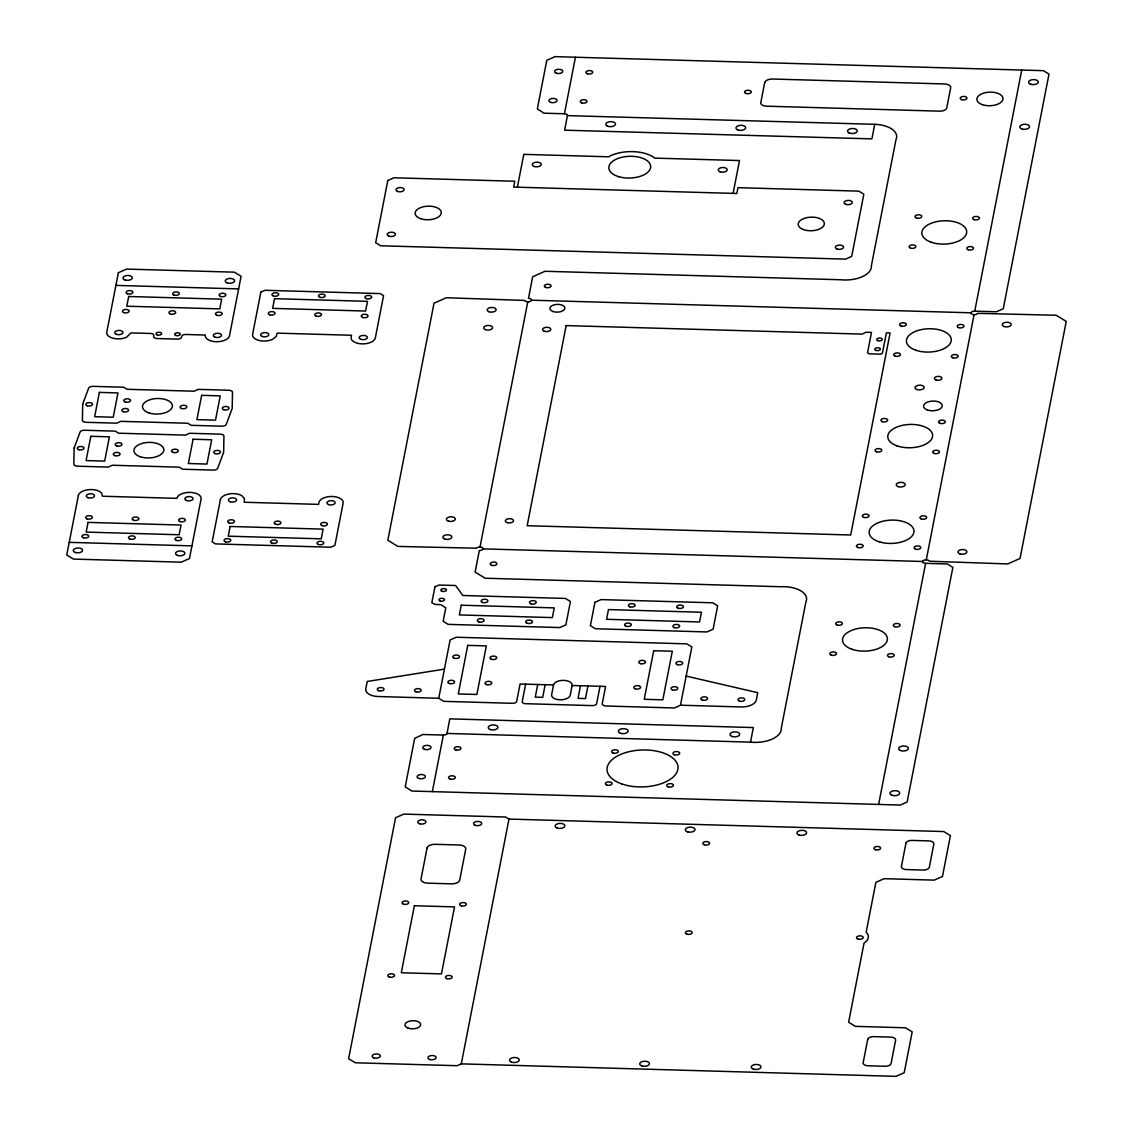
<?xml version="1.0" encoding="UTF-8"?>
<svg xmlns="http://www.w3.org/2000/svg" width="1133" height="1133" viewBox="0 0 1133 1133"><rect width="100%" height="100%" fill="white"/><g stroke="black" fill="none" stroke-linecap="round" stroke-linejoin="round"><path stroke-width="1.5" d="M517.384 187.186L523.786 154.357L608.733 156.793L610.857 155.575A29.911 15.536 -1.9 0 1 652.92 156.779L654.548 158.11L739.495 160.546L733.093 193.389M438.74 698.268L450.098 639.989L456.245 637.228L686.825 643.856L691.838 646.929L680.48 705.208L674.333 707.969L606.24 706.015A4.447 2.308 -1.9 0 1 602.26 703.565L605.603 686.456L572.123 685.493A9.347 4.858 -1.9 0 0 563.781 680.366A9.347 4.858 -1.9 0 0 553.527 684.955L520.061 683.992L516.634 701.61A3.852 1.997 -1.9 0 1 512.456 703.31L443.754 701.341L438.74 698.268L379.243 696.554A14.049 7.308 -1.9 0 1 365.789 688.85L367.219 681.471L444.419 669.121M432.339 791.613L443.357 735.076A3.371 1.742 -1.9 0 0 447.053 733.433L750.513 742.143A24.784 12.874 -1.9 0 0 781.246 728.377L805.86 602.09A24.784 12.874 -1.9 0 0 780.807 586.724L485.151 578.227L475.124 572.08L479.33 550.511A3.371 1.742 -1.9 0 0 482.97 549.009A3.371 1.742 -1.9 0 0 480.59 547.055A3.371 1.742 -1.9 0 0 476.526 548.216L397.853 546.418L387.826 540.271L434.01 303.247L446.303 297.738L524.806 300.443A3.371 1.742 -1.9 0 0 528.375 301.831A3.371 1.742 -1.9 0 0 531.49 300.033A3.371 1.742 -1.9 0 0 528.474 298.333L532.666 276.778L544.959 271.269L840.615 279.752A24.784 12.874 -1.9 0 0 871.348 265.986L895.962 139.699A24.784 12.874 -1.9 0 0 874.733 124.318L567.435 115.623A3.371 1.742 -1.9 0 0 564.432 113.767L543.982 113.187L537.339 108.895L546.8 60.318L555 56.65L1043.408 70.671L1048.988 74.098L1003.257 308.771L996.431 311.787L974.55 311.15A3.371 1.742 -1.9 0 0 971.193 312.453L971.038 312.906A3.371 1.742 -1.9 0 0 973.403 314.592L974.267 314.648A3.371 1.742 -1.9 0 0 977.609 313.345L1056.225 315.257L1066.238 321.404L1020.054 558.427L1007.761 563.937L929.272 561.217A3.371 1.742 -1.9 0 0 925.703 559.844A3.371 1.742 -1.9 0 0 922.588 561.642A3.371 1.742 -1.9 0 0 925.604 563.328L947.287 563.951L952.867 567.378L907.151 801.994L900.31 805.053L411.888 791.032L405.203 786.925L414.678 738.362L422.906 734.496L443.357 735.076M480.01 547.012L527.78 301.831M564.432 113.767L575.451 57.231M567.435 115.623L564.602 130.182L871.9 138.877L874.733 124.318M525.641 684.162L522.242 701.596A3.824 1.983 -1.9 0 0 525.868 703.706L592.262 705.604A3.994 2.082 -1.9 0 0 596.638 703.65L600.023 686.286M461.287 1063.859L508.986 819.074L505.644 817.02L403.745 814.103L395.559 817.771L348.61 1058.675L355.295 1062.782L457.208 1065.7L461.287 1063.859L896.033 1076.35L904.233 1072.682L912.178 1031.88L905.508 1027.787L855.302 1026.342L848.617 1022.235L864.026 943.166A18.836 9.786 -1.9 0 0 866.15 932.275L875.88 882.352L884.066 878.684L934.272 880.129L942.472 876.46L950.417 835.658L943.747 831.551L508.986 819.074M537.722 684.502L535.272 697.135L542.707 697.347L545.171 684.714M553.527 684.955L551.644 694.671A9.347 4.858 -1.9 0 0 559.985 699.797A9.347 4.858 -1.9 0 0 570.239 695.209L572.123 685.493M580.493 685.734L578.028 698.367L585.478 698.579L587.928 685.947M750.513 742.143L753.36 727.57L449.773 718.86L447.053 733.433M878.627 804.43L925.604 563.328M926.284 559.829L974.068 314.634M974.748 311.164L1021.725 70.048M115.906 285.389L238.624 288.901M531.476 300.188L971.08 312.807M483.012 548.868L922.602 561.486M69.212 542.353L191.944 545.879M680.48 705.208L739.976 706.921A14.049 7.308 -1.9 0 0 756.278 700.067L757.722 692.674L686.159 676.075M74.141 448.031L73.829 464.148A4.121 2.139 -1.9 0 0 77.511 466.201L108.187 467.079L112.294 465.238L179.226 467.164L182.569 469.218L213.259 470.096A4.121 2.139 -1.9 0 0 217.692 468.269L223.64 452.322L223.937 436.219A4.121 2.139 -1.9 0 0 220.255 434.151L189.579 433.273L185.486 435.114L118.54 433.188L115.198 431.135L84.522 430.257A4.121 2.139 -1.9 0 0 80.075 432.084L74.141 448.031M82.695 404.127L82.383 420.23A4.121 2.139 -1.9 0 0 86.066 422.297L116.756 423.175L120.849 421.334L187.795 423.26L191.123 425.314L221.813 426.192A4.121 2.139 -1.9 0 0 226.246 424.365L232.194 408.418L232.492 392.315A4.121 2.139 -1.9 0 0 228.809 390.248L198.133 389.37L194.04 391.211L127.094 389.285L123.752 387.231L93.076 386.353A4.121 2.139 -1.9 0 0 88.629 388.18L82.695 404.127M118.356 272.756L106.771 332.21A12.151 6.316 -1.9 0 0 113.102 338.257A12.151 6.316 -1.9 0 0 126.542 337.266L130.946 332.904L150.477 333.456A3.739 1.94 -1.9 0 1 153.819 335.51L153.621 336.487A3.739 1.94 -1.9 0 0 156.963 338.526L177.414 339.121A3.739 1.94 -1.9 0 0 181.521 337.28L181.705 336.317A3.739 1.94 -1.9 0 1 185.798 334.476L205.328 335.042A12.151 6.316 -1.9 0 0 208.005 339.603L210.313 340.679A12.151 6.316 -1.9 0 0 229.503 335.736L241.088 276.282L234.404 272.175L126.556 269.087L118.356 272.756M78.304 495.73L66.762 554.986L73.433 559.079L181.294 562.18L189.48 558.498L201.065 499.058A12.151 6.316 -1.9 0 0 183.999 493.067L181.308 494.002A12.151 6.316 -1.9 0 0 176.89 498.364L102.508 496.226L101.517 493.025L99.846 491.651A12.151 6.316 -1.9 0 0 86.944 489.909A12.151 6.316 -1.9 0 0 78.347 495.532L78.304 495.73M90.824 436.304L86.08 460.579L104.675 461.117L109.419 436.828L90.824 436.304M99.378 392.386L94.648 416.675L113.243 417.213L117.974 392.924L99.378 392.386M128.695 296.492L126.797 306.207L219.774 308.884L221.671 299.169L128.695 296.492M88.062 522.384L86.179 532.099L179.156 534.762L181.039 525.046L88.062 522.384M193.092 439.236L188.361 463.524L206.957 464.063L211.687 439.774L193.092 439.236M201.646 395.332L196.915 419.621L215.511 420.145L220.241 395.87L201.646 395.332M220.368 499.809L212.168 541.871L215.511 543.911L330.808 547.225L334.901 545.384L343.129 503.137A12.151 6.316 -1.9 0 0 326.063 497.146L323.372 498.081A12.151 6.316 -1.9 0 0 318.954 502.443L318.585 504.383L244.204 502.245L244.487 498.662L241.91 495.73A12.151 6.316 -1.9 0 0 229.008 493.988A12.151 6.316 -1.9 0 0 220.411 499.611L220.411 499.809M260.845 292.116L252.602 334.377A12.151 6.316 -1.9 0 0 258.933 340.424A12.151 6.316 -1.9 0 0 272.373 339.433L276.041 336.699L277.16 333.13L351.542 335.269L351.159 337.209A12.151 6.316 -1.9 0 0 353.822 341.769L356.13 342.846A12.151 6.316 -1.9 0 0 375.335 337.903L383.563 295.642L380.221 293.589L264.938 290.289L260.845 292.116M230.126 526.463L228.243 536.178L321.22 538.841L323.103 529.125L230.126 526.463M274.526 298.673L272.628 308.374L365.605 311.051L367.503 301.336L274.526 298.673M387.798 180.529L375.674 242.703L380.688 245.776L845.558 259.131L851.704 256.37L863.828 194.21L858.814 191.137L737.951 187.667L736.804 193.488L513.674 187.087L514.807 181.252L393.944 177.782L387.798 180.529M434.93 586.781L431.829 602.714L435.228 604.456L440.808 604.625L445.793 607.784L443.159 621.295L448.172 624.368L559.744 627.569L565.891 624.821L570.437 601.51L565.424 598.436L462.831 595.491L455.565 585.506L439.009 585.039L434.93 586.781M461.258 605.206L459.361 614.922L552.337 617.598L554.235 607.883L461.258 605.206M414.366 905.734L401.294 972.765L441.459 973.913L454.531 906.896L414.366 905.734M427.07 847.98L421.009 879.066A7.478 3.881 -1.9 0 0 427.693 883.159L451.486 883.839A7.478 3.881 -1.9 0 0 459.686 880.171L465.748 849.084A7.478 3.881 -1.9 0 0 459.063 844.991L435.256 844.312A7.478 3.881 -1.9 0 0 427.07 847.98M467.745 645.371L458.284 693.948L476.88 694.472L486.34 645.909L467.745 645.371M566.16 325.596L527.171 525.712L850.713 535.003L890.099 332.946L886.374 332.847L882.38 353.34L880.539 354.162L869.252 353.836L867.524 352.788L871.504 332.422L865.924 332.252L862.185 334.108L566.16 325.596M594.924 602.345L590.378 625.671L595.391 628.744L706.964 631.945L713.11 629.183L717.642 605.872L712.643 602.798L601.071 599.598L594.924 602.345M608.478 609.582L606.58 619.298L699.557 621.96L701.454 612.245L608.478 609.582M653.699 650.71L644.238 699.288L662.833 699.826L672.294 651.248L653.699 650.71M764.676 82.695L760.894 102.126A6.614 3.441 -1.9 0 0 767.579 106.219L938.648 111.133A6.656 3.456 -1.9 0 0 946.848 107.465L950.629 88.034A6.968 3.626 -1.9 0 0 943.945 83.941L772.876 79.027A7.35 3.824 -1.9 0 0 764.676 82.695M867.708 1039.4L863.162 1062.712A5.608 2.917 -1.9 0 0 868.175 1065.785L884.915 1066.266A5.608 2.917 -1.9 0 0 891.062 1063.505L895.608 1040.193A5.608 2.917 -1.9 0 0 890.595 1037.12L873.855 1036.638A5.608 2.917 -1.9 0 0 867.708 1039.4M905.947 843.164L901.401 866.49A5.608 2.917 -1.9 0 0 906.414 869.563L923.154 870.045A5.608 2.917 -1.9 0 0 929.301 867.283L933.847 843.972A5.608 2.917 -1.9 0 0 928.833 840.898L912.093 840.417A5.608 2.917 -1.9 0 0 905.947 843.164M917.688 385.489L916.696 385.829A4.49 2.337 -1.9 0 0 915.436 388.619A4.49 2.337 -1.9 0 0 920.237 389.851L922.489 389.27A4.49 2.337 -1.9 0 0 923.749 386.466A4.49 2.337 -1.9 0 0 918.948 385.234L917.688 385.489M857.823 547.48A3.371 1.742 -1.9 0 0 863.148 546.106A3.371 1.742 -1.9 0 0 858.417 544.449A3.371 1.742 -1.9 0 0 857.823 547.48M863.828 517.399A3.371 1.742 -1.9 0 0 869.025 515.897A3.371 1.742 -1.9 0 0 864.139 514.368A3.371 1.742 -1.9 0 0 863.828 517.399M915.464 549.123A3.371 1.742 -1.9 0 0 920.789 547.763A3.371 1.742 -1.9 0 0 916.059 546.106A3.371 1.742 -1.9 0 0 915.464 549.123M921.341 519.013A3.371 1.742 -1.9 0 0 926.652 517.639A3.371 1.742 -1.9 0 0 921.922 515.982A3.371 1.742 -1.9 0 0 921.341 519.013M553.017 311.518A7.478 3.881 -1.9 0 0 564.829 308.473A7.478 3.881 -1.9 0 0 554.32 304.777A7.478 3.881 -1.9 0 0 553.017 311.518M931.156 242.207A22.433 11.656 -1.9 0 0 966.591 233.072A22.433 11.656 -1.9 0 0 935.079 222.011A22.433 11.656 -1.9 0 0 931.156 242.207M910.55 248.127A3.371 1.742 -1.9 0 0 915.861 246.753A3.371 1.742 -1.9 0 0 911.144 245.096A3.371 1.742 -1.9 0 0 910.55 248.127M916.413 218.003A3.371 1.742 -1.9 0 0 921.738 216.644A3.371 1.742 -1.9 0 0 917.008 214.973A3.371 1.742 -1.9 0 0 916.413 218.003M974.068 219.66A3.371 1.742 -1.9 0 0 979.379 218.287A3.371 1.742 -1.9 0 0 974.649 216.63A3.371 1.742 -1.9 0 0 974.068 219.66M968.191 249.77A3.371 1.742 -1.9 0 0 973.516 248.41A3.371 1.742 -1.9 0 0 968.786 246.753A3.371 1.742 -1.9 0 0 968.191 249.77M581.781 102.919A3.371 1.742 -1.9 0 0 587.021 101.474A3.371 1.742 -1.9 0 0 582.206 99.888A3.371 1.742 -1.9 0 0 581.781 102.919M587.418 73.772A3.371 1.742 -1.9 0 0 592.701 72.37A3.371 1.742 -1.9 0 0 587.928 70.742A3.371 1.742 -1.9 0 0 587.418 73.772M879.973 542.041A22.433 11.656 -1.9 0 0 913.977 531.448A22.433 11.656 -1.9 0 0 880.695 521.831A22.433 11.656 -1.9 0 0 879.973 542.041M958.376 327.55A3.371 1.742 -1.9 0 0 963.9 326.446A3.371 1.742 -1.9 0 0 959.524 324.548A3.371 1.742 -1.9 0 0 958.376 327.55M900.99 325.992A3.371 1.742 -1.9 0 0 906.301 324.619A3.371 1.742 -1.9 0 0 901.571 322.962A3.371 1.742 -1.9 0 0 900.99 325.992M895.112 356.102A3.371 1.742 -1.9 0 0 900.438 354.742A3.371 1.742 -1.9 0 0 895.707 353.071A3.371 1.742 -1.9 0 0 895.112 356.102M952.768 357.759A3.371 1.742 -1.9 0 0 958.079 356.385A3.371 1.742 -1.9 0 0 953.349 354.728A3.371 1.742 -1.9 0 0 952.768 357.759M915.719 350.182A22.433 11.656 -1.9 0 0 951.154 341.047A22.433 11.656 -1.9 0 0 919.656 330A22.433 11.656 -1.9 0 0 915.719 350.182M507.017 522.596A4.107 2.139 -1.9 0 0 513.518 520.925A4.107 2.139 -1.9 0 0 507.74 518.9A4.107 2.139 -1.9 0 0 507.017 522.596M544.307 331.233A4.107 2.139 -1.9 0 0 550.808 329.561A4.107 2.139 -1.9 0 0 545.03 327.522A4.107 2.139 -1.9 0 0 544.307 331.233M897.067 445.864A22.433 11.656 -1.9 0 0 932.516 436.729A22.433 11.656 -1.9 0 0 901.004 425.682A22.433 11.656 -1.9 0 0 897.067 445.864M882.338 421.674A3.371 1.742 -1.9 0 0 887.649 420.301A3.371 1.742 -1.9 0 0 882.933 418.644A3.371 1.742 -1.9 0 0 882.338 421.674M876.475 451.784A3.371 1.742 -1.9 0 0 881.786 450.424A3.371 1.742 -1.9 0 0 877.055 448.767A3.371 1.742 -1.9 0 0 876.475 451.784M934.116 453.441A3.371 1.742 -1.9 0 0 939.427 452.081A3.371 1.742 -1.9 0 0 934.711 450.41A3.371 1.742 -1.9 0 0 934.116 453.441M939.979 423.331A3.371 1.742 -1.9 0 0 945.304 421.958A3.371 1.742 -1.9 0 0 940.574 420.301A3.371 1.742 -1.9 0 0 939.979 423.331M898.101 486.624A4.49 2.337 -1.9 0 0 905.196 484.797A4.49 2.337 -1.9 0 0 898.894 482.587A4.49 2.337 -1.9 0 0 898.101 486.624M545.44 287.343A3.371 1.742 -1.9 0 0 550.992 286.295A3.371 1.742 -1.9 0 0 546.673 284.355A3.371 1.742 -1.9 0 0 545.44 287.343M961.648 99.647A3.371 1.742 -1.9 0 0 966.959 98.274A3.371 1.742 -1.9 0 0 962.229 96.617A3.371 1.742 -1.9 0 0 961.648 99.647M745.939 93.444A3.371 1.742 -1.9 0 0 751.264 92.085A3.371 1.742 -1.9 0 0 746.534 90.428A3.371 1.742 -1.9 0 0 745.939 93.444M982.269 104.633A13.086 6.798 -1.9 0 0 1002.946 99.307A13.086 6.798 -1.9 0 0 984.563 92.864A13.086 6.798 -1.9 0 0 982.269 104.633M1004.093 326.531A4.49 2.337 -1.9 0 0 1011.188 324.704A4.49 2.337 -1.9 0 0 1004.886 322.494A4.49 2.337 -1.9 0 0 1004.093 326.531M959.807 553.839A4.49 2.337 -1.9 0 0 966.888 552.012A4.49 2.337 -1.9 0 0 960.586 549.802A4.49 2.337 -1.9 0 0 959.807 553.839M408.234 1028.183A7.86 4.079 -1.9 0 0 420.64 1024.983A7.86 4.079 -1.9 0 0 409.608 1021.116A7.86 4.079 -1.9 0 0 408.234 1028.183M446.841 978.629A3.371 1.742 -1.9 0 0 452.166 977.255A3.371 1.742 -1.9 0 0 447.436 975.598A3.371 1.742 -1.9 0 0 446.841 978.629M403.405 904.148A3.371 1.742 -1.9 0 0 408.73 902.789A3.371 1.742 -1.9 0 0 403.999 901.132A3.371 1.742 -1.9 0 0 403.405 904.148M461.23 905.848A3.371 1.742 -1.9 0 0 466.385 904.304A3.371 1.742 -1.9 0 0 461.457 902.803A3.371 1.742 -1.9 0 0 461.23 905.848M389.228 976.972A3.371 1.742 -1.9 0 0 394.539 975.612A3.371 1.742 -1.9 0 0 389.809 973.941A3.371 1.742 -1.9 0 0 389.228 976.972M485.08 329.533A4.49 2.337 -1.9 0 0 492.515 328.188A4.49 2.337 -1.9 0 0 486.836 325.553A4.49 2.337 -1.9 0 0 485.08 329.533M448.229 521.081A4.49 2.337 -1.9 0 0 455.31 519.254A4.49 2.337 -1.9 0 0 449.008 517.045A4.49 2.337 -1.9 0 0 448.229 521.081M489.017 311.745A4.49 2.337 -1.9 0 0 496.112 309.918A4.49 2.337 -1.9 0 0 489.81 307.709A4.49 2.337 -1.9 0 0 489.017 311.745M444.731 539.053A4.49 2.337 -1.9 0 0 451.812 537.226A4.49 2.337 -1.9 0 0 445.51 535.017A4.49 2.337 -1.9 0 0 444.731 539.053M490.277 729.553A4.858 2.521 -1.9 0 0 497.939 727.556A4.858 2.521 -1.9 0 0 491.085 725.177A4.858 2.521 -1.9 0 0 490.277 729.553M620.558 733.334A4.858 2.521 -1.9 0 0 628.107 731.21A4.858 2.521 -1.9 0 0 621.111 728.944A4.858 2.521 -1.9 0 0 620.558 733.334M731.989 736.478A4.858 2.521 -1.9 0 0 739.665 734.51A4.858 2.521 -1.9 0 0 732.839 732.116A4.858 2.521 -1.9 0 0 731.989 736.478M849.169 132.972A4.858 2.521 -1.9 0 0 857.157 131.4A4.858 2.521 -1.9 0 0 850.883 128.638A4.858 2.521 -1.9 0 0 849.169 132.972M737.895 129.941A4.858 2.521 -1.9 0 0 745.656 128.043A4.858 2.521 -1.9 0 0 738.943 125.565A4.858 2.521 -1.9 0 0 737.895 129.941M607.33 126.089A4.858 2.521 -1.9 0 0 615.389 124.616A4.858 2.521 -1.9 0 0 609.228 121.783A4.858 2.521 -1.9 0 0 607.33 126.089M424.393 749.253A4.107 2.139 -1.9 0 0 430.993 747.695A4.107 2.139 -1.9 0 0 425.371 745.556A4.107 2.139 -1.9 0 0 424.393 749.253M418.828 778.442A4.107 2.139 -1.9 0 0 425.328 776.756A4.107 2.139 -1.9 0 0 419.55 774.731A4.107 2.139 -1.9 0 0 418.828 778.442M550.78 102.409A4.107 2.139 -1.9 0 0 557.096 100.54A4.107 2.139 -1.9 0 0 551.077 98.698A4.107 2.139 -1.9 0 0 550.78 102.409M556.459 73.263A4.107 2.139 -1.9 0 0 562.775 71.393A4.107 2.139 -1.9 0 0 556.756 69.566A4.107 2.139 -1.9 0 0 556.459 73.263M1021.64 128.836A4.858 2.521 -1.9 0 0 1029.5 127.066A4.858 2.521 -1.9 0 0 1022.943 124.474A4.858 2.521 -1.9 0 0 1021.64 128.836M1030.478 84.196A4.858 2.521 -1.9 0 0 1038.225 82.298A4.858 2.521 -1.9 0 0 1031.512 79.834A4.858 2.521 -1.9 0 0 1030.478 84.196M900.324 750.457A4.858 2.521 -1.9 0 0 908.312 748.885A4.858 2.521 -1.9 0 0 901.995 746.137A4.858 2.521 -1.9 0 0 900.324 750.457M891.997 795.295A4.858 2.521 -1.9 0 0 899.673 793.312A4.858 2.521 -1.9 0 0 892.846 790.919A4.858 2.521 -1.9 0 0 891.997 795.295M450.141 779.051A3.371 1.742 -1.9 0 0 455.282 777.507A3.371 1.742 -1.9 0 0 450.339 776.02A3.371 1.742 -1.9 0 0 450.141 779.051M455.891 749.933A3.371 1.742 -1.9 0 0 460.961 748.318A3.371 1.742 -1.9 0 0 455.933 746.902A3.371 1.742 -1.9 0 0 455.891 749.933M888.881 656.8A3.371 1.742 -1.9 0 0 894.192 655.426A3.371 1.742 -1.9 0 0 889.476 653.769A3.371 1.742 -1.9 0 0 888.881 656.8M894.744 626.676A3.371 1.742 -1.9 0 0 900.069 625.317A3.371 1.742 -1.9 0 0 895.339 623.646A3.371 1.742 -1.9 0 0 894.744 626.676M831.31 655.157A3.371 1.742 -1.9 0 0 836.565 653.727A3.371 1.742 -1.9 0 0 831.749 652.126A3.371 1.742 -1.9 0 0 831.31 655.157M837.344 625.104A3.371 1.742 -1.9 0 0 842.442 623.504A3.371 1.742 -1.9 0 0 837.429 622.074A3.371 1.742 -1.9 0 0 837.344 625.104M851.832 649.223A22.433 11.656 -1.9 0 0 887.281 640.088A22.433 11.656 -1.9 0 0 855.769 629.027A22.433 11.656 -1.9 0 0 851.832 649.223M491.75 565.339A3.371 1.742 -1.9 0 0 496.92 563.823A3.371 1.742 -1.9 0 0 492.019 562.308A3.371 1.742 -1.9 0 0 491.75 565.339M674.39 754.762A3.371 1.742 -1.9 0 0 679.701 753.388A3.371 1.742 -1.9 0 0 674.971 751.731A3.371 1.742 -1.9 0 0 674.39 754.762M621.762 783.923A35.534 18.454 -1.9 0 0 677.874 769.463A35.534 18.454 -1.9 0 0 627.994 751.958A35.534 18.454 -1.9 0 0 621.762 783.923M606.792 785.07A3.371 1.742 -1.9 0 0 612.089 783.682A3.371 1.742 -1.9 0 0 607.345 782.039A3.371 1.742 -1.9 0 0 606.792 785.07M612.981 752.992A3.371 1.742 -1.9 0 0 618.335 751.661A3.371 1.742 -1.9 0 0 613.661 749.961A3.371 1.742 -1.9 0 0 612.981 752.992M668.13 786.826A3.371 1.742 -1.9 0 0 673.455 785.452A3.371 1.742 -1.9 0 0 668.725 783.795A3.371 1.742 -1.9 0 0 668.13 786.826M373.833 1057.84A4.107 2.139 -1.9 0 0 380.32 1056.168A4.107 2.139 -1.9 0 0 374.556 1054.143A4.107 2.139 -1.9 0 0 373.833 1057.84M429.846 1059.525A4.107 2.139 -1.9 0 0 436.134 1057.627A4.107 2.139 -1.9 0 0 430.087 1055.814A4.107 2.139 -1.9 0 0 429.846 1059.525M419.592 823.776A4.107 2.139 -1.9 0 0 425.966 821.977A4.107 2.139 -1.9 0 0 420.017 820.08A4.107 2.139 -1.9 0 0 419.592 823.776M475.237 825.334A4.107 2.139 -1.9 0 0 481.723 823.663A4.107 2.139 -1.9 0 0 475.959 821.637A4.107 2.139 -1.9 0 0 475.237 825.334M753.289 1069.085A4.858 2.521 -1.9 0 0 760.965 1067.102A4.858 2.521 -1.9 0 0 754.139 1064.708A4.858 2.521 -1.9 0 0 753.289 1069.085M641.717 1065.87A4.858 2.521 -1.9 0 0 649.393 1063.901A4.858 2.521 -1.9 0 0 642.567 1061.494A4.858 2.521 -1.9 0 0 641.717 1065.87M511.337 1062.06A4.858 2.521 -1.9 0 0 519.197 1060.304A4.858 2.521 -1.9 0 0 512.654 1057.698A4.858 2.521 -1.9 0 0 511.337 1062.06M798.907 834.964A4.858 2.521 -1.9 0 0 806.583 832.996A4.858 2.521 -1.9 0 0 799.756 830.602A4.858 2.521 -1.9 0 0 798.907 834.964M687.788 831.905A4.858 2.521 -1.9 0 0 695.039 829.512A4.858 2.521 -1.9 0 0 687.717 827.529A4.858 2.521 -1.9 0 0 687.788 831.905M557.167 828.025A4.858 2.521 -1.9 0 0 564.843 826.056A4.858 2.521 -1.9 0 0 558.031 823.649A4.858 2.521 -1.9 0 0 557.167 828.025M720.092 171.791A4.49 2.337 -1.9 0 0 727.188 169.964A4.49 2.337 -1.9 0 0 720.885 167.755A4.49 2.337 -1.9 0 0 720.092 171.791M534.252 166.494A4.49 2.337 -1.9 0 0 541.248 164.554A4.49 2.337 -1.9 0 0 534.818 162.444A4.49 2.337 -1.9 0 0 534.252 166.494M618.66 176.663A20.946 10.877 -1.9 0 0 650.668 167.033A20.946 10.877 -1.9 0 0 619.921 157.799A20.946 10.877 -1.9 0 0 618.66 176.663M397.513 191.42A4.107 2.139 -1.9 0 0 404.113 189.877A4.107 2.139 -1.9 0 0 398.49 187.738A4.107 2.139 -1.9 0 0 397.513 191.42M388.916 236.16A4.107 2.139 -1.9 0 0 395.417 234.474A4.107 2.139 -1.9 0 0 389.639 232.449A4.107 2.139 -1.9 0 0 388.916 236.16M837.06 249.019A4.107 2.139 -1.9 0 0 843.561 247.348A4.107 2.139 -1.9 0 0 837.783 245.323A4.107 2.139 -1.9 0 0 837.06 249.019M845.77 204.337A4.107 2.139 -1.9 0 0 852.271 202.665A4.107 2.139 -1.9 0 0 846.493 200.64A4.107 2.139 -1.9 0 0 845.77 204.337M420.57 218.655A13.086 6.798 -1.9 0 0 441.247 213.33A13.086 6.798 -1.9 0 0 422.864 206.886A13.086 6.798 -1.9 0 0 420.57 218.655M802.971 229.404A13.086 6.798 -1.9 0 0 824.187 224.759A13.086 6.798 -1.9 0 0 806.682 217.692A13.086 6.798 -1.9 0 0 802.971 229.404M672.436 689.898A3.371 1.742 -1.9 0 0 677.746 688.524A3.371 1.742 -1.9 0 0 673.016 686.867A3.371 1.742 -1.9 0 0 672.436 689.898M677.35 664.646A3.371 1.742 -1.9 0 0 682.661 663.272A3.371 1.742 -1.9 0 0 677.945 661.615A3.371 1.742 -1.9 0 0 677.35 664.646M640.414 663.655A3.371 1.742 -1.9 0 0 645.498 662.04A3.371 1.742 -1.9 0 0 640.485 660.624A3.371 1.742 -1.9 0 0 640.414 663.655M635.117 688.779A3.371 1.742 -1.9 0 0 640.542 687.533A3.371 1.742 -1.9 0 0 635.967 685.762A3.371 1.742 -1.9 0 0 635.117 688.779M486.482 684.559A3.371 1.742 -1.9 0 0 491.793 683.185A3.371 1.742 -1.9 0 0 487.077 681.528A3.371 1.742 -1.9 0 0 486.482 684.559M491.396 659.293A3.371 1.742 -1.9 0 0 496.721 657.933A3.371 1.742 -1.9 0 0 491.991 656.276A3.371 1.742 -1.9 0 0 491.396 659.293M454.375 658.287A3.371 1.742 -1.9 0 0 459.545 656.758A3.371 1.742 -1.9 0 0 454.616 655.256A3.371 1.742 -1.9 0 0 454.375 658.287M449.291 683.482A3.371 1.742 -1.9 0 0 454.602 682.123A3.371 1.742 -1.9 0 0 449.886 680.466A3.371 1.742 -1.9 0 0 449.291 683.482M678.115 608.223A3.371 1.742 -1.9 0 0 683.426 606.849A3.371 1.742 -1.9 0 0 678.695 605.192A3.371 1.742 -1.9 0 0 678.115 608.223M629.764 606.821A3.371 1.742 -1.9 0 0 635.075 605.461A3.371 1.742 -1.9 0 0 630.359 603.804A3.371 1.742 -1.9 0 0 629.764 606.821M626.237 626.337A3.371 1.742 -1.9 0 0 631.308 624.722A3.371 1.742 -1.9 0 0 626.294 623.306A3.371 1.742 -1.9 0 0 626.237 626.337M674.206 627.597A3.371 1.742 -1.9 0 0 679.616 626.351A3.371 1.742 -1.9 0 0 675.056 624.58A3.371 1.742 -1.9 0 0 674.206 627.597M739.438 701.1A3.371 1.742 -1.9 0 0 744.749 699.727A3.371 1.742 -1.9 0 0 740.019 698.07A3.371 1.742 -1.9 0 0 739.438 701.1M702.248 700.038A3.371 1.742 -1.9 0 0 707.558 698.664A3.371 1.742 -1.9 0 0 702.828 697.007A3.371 1.742 -1.9 0 0 702.248 700.038M415.882 691.81A3.371 1.742 -1.9 0 0 421.193 690.436A3.371 1.742 -1.9 0 0 416.477 688.779A3.371 1.742 -1.9 0 0 415.882 691.81M378.691 690.733A3.371 1.742 -1.9 0 0 384.002 689.374A3.371 1.742 -1.9 0 0 379.286 687.717A3.371 1.742 -1.9 0 0 378.691 690.733M686.839 934.13A3.371 1.742 -1.9 0 0 692.15 932.756A3.371 1.742 -1.9 0 0 687.419 931.099A3.371 1.742 -1.9 0 0 686.839 934.13M704.244 844.765A3.371 1.742 -1.9 0 0 709.57 843.391A3.371 1.742 -1.9 0 0 704.839 841.734A3.371 1.742 -1.9 0 0 704.244 844.765M875.512 849.736A3.371 1.742 -1.9 0 0 880.653 848.192A3.371 1.742 -1.9 0 0 875.71 846.705A3.371 1.742 -1.9 0 0 875.512 849.736M857.908 939.045A3.371 1.742 -1.9 0 0 863.219 937.671A3.371 1.742 -1.9 0 0 858.502 936.014A3.371 1.742 -1.9 0 0 857.908 939.045M177.47 555.397A4.674 2.422 -1.9 0 0 184.849 553.485A4.674 2.422 -1.9 0 0 178.292 551.19A4.674 2.422 -1.9 0 0 177.47 555.397M75.203 552.451A4.674 2.422 -1.9 0 0 82.582 550.553A4.674 2.422 -1.9 0 0 76.01 548.245A4.674 2.422 -1.9 0 0 75.203 552.451M176.366 540.413A3.371 1.742 -1.9 0 0 181.677 539.039A3.371 1.742 -1.9 0 0 176.96 537.382A3.371 1.742 -1.9 0 0 176.366 540.413M129.884 539.067A3.371 1.742 -1.9 0 0 135.195 537.708A3.371 1.742 -1.9 0 0 130.465 536.051A3.371 1.742 -1.9 0 0 129.884 539.067M83.389 537.736A3.371 1.742 -1.9 0 0 88.714 536.362A3.371 1.742 -1.9 0 0 83.984 534.705A3.371 1.742 -1.9 0 0 83.389 537.736M180.034 521.562A3.371 1.742 -1.9 0 0 185.359 520.189A3.371 1.742 -1.9 0 0 180.629 518.532A3.371 1.742 -1.9 0 0 180.034 521.562M133.552 520.231A3.371 1.742 -1.9 0 0 138.863 518.857A3.371 1.742 -1.9 0 0 134.147 517.2A3.371 1.742 -1.9 0 0 133.552 520.231M87.071 518.886A3.371 1.742 -1.9 0 0 92.382 517.526A3.371 1.742 -1.9 0 0 87.652 515.869A3.371 1.742 -1.9 0 0 87.071 518.886M88.02 497.67A4.107 2.139 -1.9 0 0 94.521 495.999A4.107 2.139 -1.9 0 0 88.742 493.96A4.107 2.139 -1.9 0 0 88.02 497.67M186.577 500.503A4.107 2.139 -1.9 0 0 193.077 498.817A4.107 2.139 -1.9 0 0 187.299 496.792A4.107 2.139 -1.9 0 0 186.577 500.503M318.43 544.491A3.371 1.742 -1.9 0 0 323.755 543.118A3.371 1.742 -1.9 0 0 319.024 541.461A3.371 1.742 -1.9 0 0 318.43 544.491M271.948 543.146A3.371 1.742 -1.9 0 0 277.259 541.786A3.371 1.742 -1.9 0 0 272.529 540.129A3.371 1.742 -1.9 0 0 271.948 543.146M225.453 541.815A3.371 1.742 -1.9 0 0 230.778 540.441A3.371 1.742 -1.9 0 0 226.048 538.784A3.371 1.742 -1.9 0 0 225.453 541.815M322.098 525.641A3.371 1.742 -1.9 0 0 327.423 524.267A3.371 1.742 -1.9 0 0 322.693 522.61A3.371 1.742 -1.9 0 0 322.098 525.641M275.616 524.31A3.371 1.742 -1.9 0 0 280.927 522.936A3.371 1.742 -1.9 0 0 276.211 521.279A3.371 1.742 -1.9 0 0 275.616 524.31M229.135 522.979A3.371 1.742 -1.9 0 0 234.446 521.605A3.371 1.742 -1.9 0 0 229.716 519.948A3.371 1.742 -1.9 0 0 229.135 522.979M230.084 501.749A4.107 2.139 -1.9 0 0 236.585 500.078A4.107 2.139 -1.9 0 0 230.806 498.053A4.107 2.139 -1.9 0 0 230.084 501.749M328.641 504.582A4.107 2.139 -1.9 0 0 335.141 502.896A4.107 2.139 -1.9 0 0 329.363 500.871A4.107 2.139 -1.9 0 0 328.641 504.582M78.673 449.688A3.371 1.742 -1.9 0 0 83.984 448.314A3.371 1.742 -1.9 0 0 79.268 446.657A3.371 1.742 -1.9 0 0 78.673 449.688M215.157 453.611A3.371 1.742 -1.9 0 0 220.482 452.237A3.371 1.742 -1.9 0 0 215.752 450.58A3.371 1.742 -1.9 0 0 215.157 453.611M114.73 455.608A3.371 1.742 -1.9 0 0 120.041 454.234A3.371 1.742 -1.9 0 0 115.325 452.577A3.371 1.742 -1.9 0 0 114.73 455.608M116.897 445.977A3.371 1.742 -1.9 0 0 121.953 444.348A3.371 1.742 -1.9 0 0 116.926 442.946A3.371 1.742 -1.9 0 0 116.897 445.977M172.952 452.393A3.371 1.742 -1.9 0 0 178.263 451.019A3.371 1.742 -1.9 0 0 173.533 449.362A3.371 1.742 -1.9 0 0 172.952 452.393M140.138 456.698A14.956 7.775 -1.9 0 0 163.761 450.608A14.956 7.775 -1.9 0 0 142.758 443.23A14.956 7.775 -1.9 0 0 140.138 456.698M148.692 412.794A14.956 7.775 -1.9 0 0 172.315 406.705A14.956 7.775 -1.9 0 0 151.312 399.326A14.956 7.775 -1.9 0 0 148.692 412.794M181.507 408.489A3.371 1.742 -1.9 0 0 186.818 407.115A3.371 1.742 -1.9 0 0 182.101 405.458A3.371 1.742 -1.9 0 0 181.507 408.489M125.451 402.073A3.371 1.742 -1.9 0 0 130.507 400.445A3.371 1.742 -1.9 0 0 125.48 399.043A3.371 1.742 -1.9 0 0 125.451 402.073M123.285 411.704A3.371 1.742 -1.9 0 0 128.61 410.33A3.371 1.742 -1.9 0 0 123.879 408.673A3.371 1.742 -1.9 0 0 123.285 411.704M87.227 405.784A3.371 1.742 -1.9 0 0 92.552 404.41A3.371 1.742 -1.9 0 0 87.822 402.753A3.371 1.742 -1.9 0 0 87.227 405.784M223.711 409.693A3.371 1.742 -1.9 0 0 229.036 408.333A3.371 1.742 -1.9 0 0 224.306 406.662A3.371 1.742 -1.9 0 0 223.711 409.693M360.832 339.348A4.107 2.139 -1.9 0 0 367.333 337.676A4.107 2.139 -1.9 0 0 361.554 335.651A4.107 2.139 -1.9 0 0 360.832 339.348M262.289 336.515A4.107 2.139 -1.9 0 0 268.776 334.844A4.107 2.139 -1.9 0 0 263.012 332.819A4.107 2.139 -1.9 0 0 262.289 336.515M269.696 314.804A3.371 1.742 -1.9 0 0 275.007 313.43A3.371 1.742 -1.9 0 0 270.291 311.773A3.371 1.742 -1.9 0 0 269.696 314.804M316.178 316.135A3.371 1.742 -1.9 0 0 321.503 314.762A3.371 1.742 -1.9 0 0 316.773 313.105A3.371 1.742 -1.9 0 0 316.178 316.135M362.673 317.467A3.371 1.742 -1.9 0 0 367.984 316.107A3.371 1.742 -1.9 0 0 363.254 314.436A3.371 1.742 -1.9 0 0 362.673 317.467M273.365 295.954A3.371 1.742 -1.9 0 0 278.69 294.58A3.371 1.742 -1.9 0 0 273.959 292.923A3.371 1.742 -1.9 0 0 273.365 295.954M319.86 297.285A3.371 1.742 -1.9 0 0 325.171 295.925A3.371 1.742 -1.9 0 0 320.441 294.268A3.371 1.742 -1.9 0 0 319.86 297.285M366.341 298.63A3.371 1.742 -1.9 0 0 371.652 297.257A3.371 1.742 -1.9 0 0 366.936 295.6A3.371 1.742 -1.9 0 0 366.341 298.63M157.204 334.929A2.804 1.459 -1.9 0 0 161.637 333.782A2.804 1.459 -1.9 0 0 157.699 332.394A2.804 1.459 -1.9 0 0 157.204 334.929M124.913 279.936A4.674 2.422 -1.9 0 0 132.292 278.038A4.674 2.422 -1.9 0 0 125.735 275.73A4.674 2.422 -1.9 0 0 124.913 279.936M227.181 282.882A4.674 2.422 -1.9 0 0 234.559 280.97A4.674 2.422 -1.9 0 0 228.002 278.676A4.674 2.422 -1.9 0 0 227.181 282.882M175.799 335.453A2.804 1.459 -1.9 0 0 180.232 334.32A2.804 1.459 -1.9 0 0 176.295 332.932A2.804 1.459 -1.9 0 0 175.799 335.453M220.51 296.449A3.371 1.742 -1.9 0 0 225.835 295.09A3.371 1.742 -1.9 0 0 221.105 293.419A3.371 1.742 -1.9 0 0 220.51 296.449M174.029 295.118A3.371 1.742 -1.9 0 0 179.34 293.744A3.371 1.742 -1.9 0 0 174.624 292.087A3.371 1.742 -1.9 0 0 174.029 295.118M127.547 293.787A3.371 1.742 -1.9 0 0 132.858 292.413A3.371 1.742 -1.9 0 0 128.128 290.756A3.371 1.742 -1.9 0 0 127.547 293.787M216.842 315.3A3.371 1.742 -1.9 0 0 222.153 313.926A3.371 1.742 -1.9 0 0 217.437 312.269A3.371 1.742 -1.9 0 0 216.842 315.3M170.361 313.968A3.371 1.742 -1.9 0 0 175.672 312.595A3.371 1.742 -1.9 0 0 170.941 310.938A3.371 1.742 -1.9 0 0 170.361 313.968M123.865 312.623A3.371 1.742 -1.9 0 0 129.176 311.263A3.371 1.742 -1.9 0 0 124.46 309.606A3.371 1.742 -1.9 0 0 123.865 312.623M116.458 334.348A4.107 2.139 -1.9 0 0 122.959 332.677A4.107 2.139 -1.9 0 0 117.181 330.638A4.107 2.139 -1.9 0 0 116.458 334.348M215.015 337.181A4.107 2.139 -1.9 0 0 221.502 335.495A4.107 2.139 -1.9 0 0 215.737 333.47A4.107 2.139 -1.9 0 0 215.015 337.181M877.834 340.707A2.804 1.459 -1.9 0 0 882.253 339.56A2.804 1.459 -1.9 0 0 878.316 338.186A2.804 1.459 -1.9 0 0 877.834 340.707M876.007 350.437A2.804 1.459 -1.9 0 0 880.369 349.233A2.804 1.459 -1.9 0 0 876.347 347.916A2.804 1.459 -1.9 0 0 876.007 350.437M927.445 409.99A9.347 4.858 -1.9 0 0 942.203 406.195A9.347 4.858 -1.9 0 0 929.074 401.578A9.347 4.858 -1.9 0 0 927.445 409.99M935.971 379.966A3.739 1.94 -1.9 0 0 941.877 378.436A3.739 1.94 -1.9 0 0 936.623 376.595A3.739 1.94 -1.9 0 0 935.971 379.966M530.895 603.847A3.371 1.742 -1.9 0 0 536.206 602.473A3.371 1.742 -1.9 0 0 531.49 600.816A3.371 1.742 -1.9 0 0 530.895 603.847M482.545 602.459A3.371 1.742 -1.9 0 0 487.87 601.085A3.371 1.742 -1.9 0 0 483.14 599.428A3.371 1.742 -1.9 0 0 482.545 602.459M479.018 621.96A3.371 1.742 -1.9 0 0 484.103 620.36A3.371 1.742 -1.9 0 0 479.075 618.93A3.371 1.742 -1.9 0 0 479.018 621.96M526.987 623.235A3.371 1.742 -1.9 0 0 532.411 621.989A3.371 1.742 -1.9 0 0 527.836 620.204A3.371 1.742 -1.9 0 0 526.987 623.235M441.997 591.27A2.804 1.459 -1.9 0 0 446.43 590.123A2.804 1.459 -1.9 0 0 442.493 588.749A2.804 1.459 -1.9 0 0 441.997 591.27M440.114 600.986A2.804 1.459 -1.9 0 0 444.533 599.839A2.804 1.459 -1.9 0 0 440.595 598.465A2.804 1.459 -1.9 0 0 440.114 600.986"/></g></svg>
